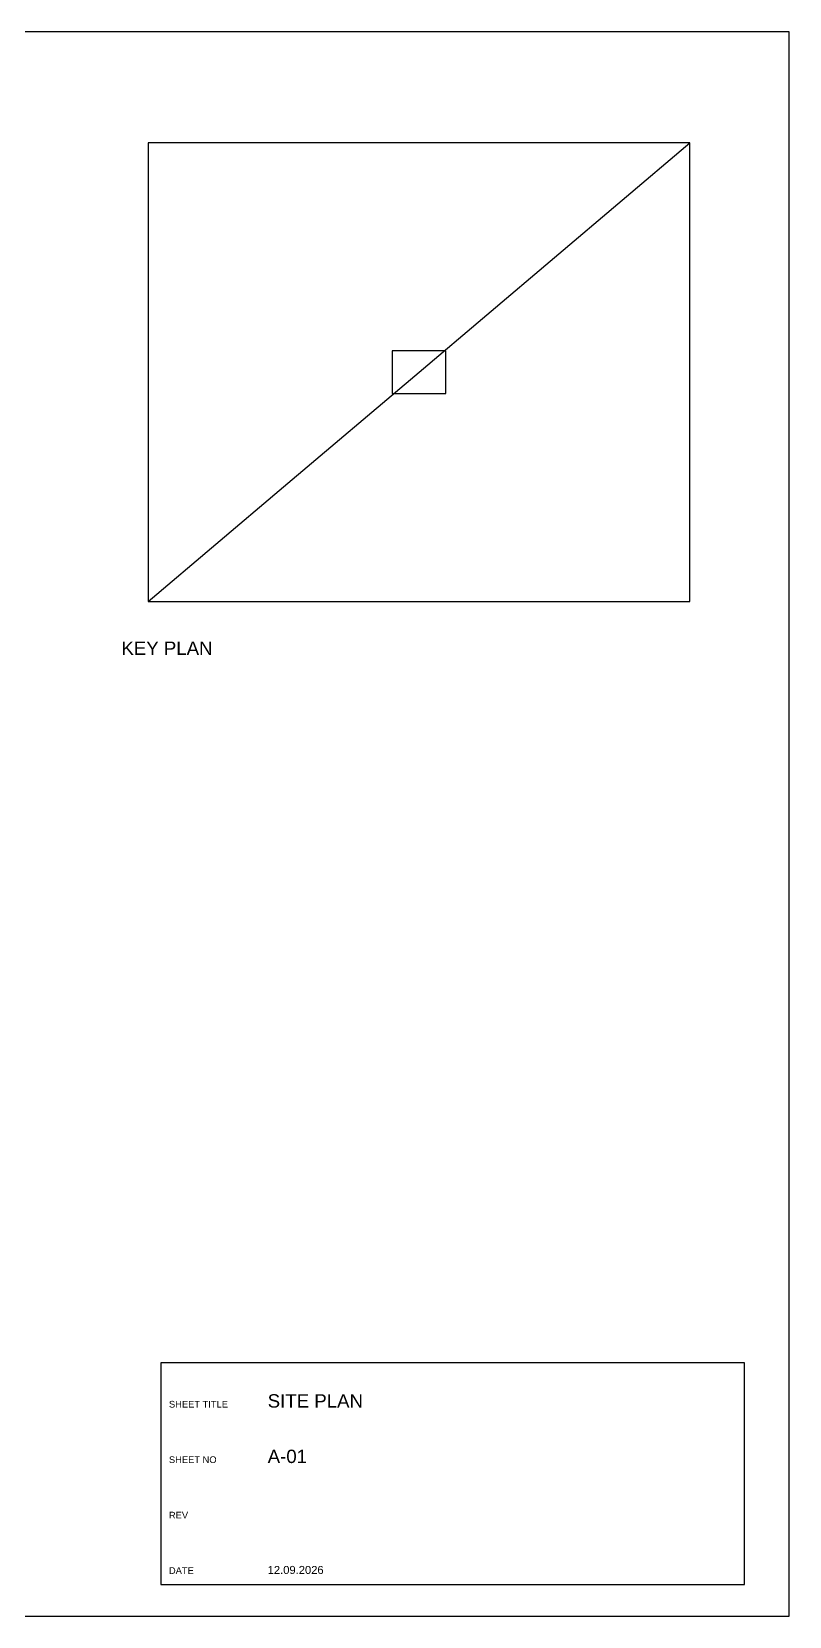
# Model space of a CAD drawing. Header units: millimetres. Extents: x 0 to 5841, y 0 to 594.
# Drawn here: x 557 to 841, y 0 to 594 of the extents above; entities that cross this region are included whole.
import ezdxf

# ---------------------------------------------------------------- set-up
doc = ezdxf.new("R2010")
doc.units = ezdxf.units.MM
for name, color, linetype in [('FRAME', 7, 'Continuous'), ('KEY', 7, 'Continuous'), ('TITLE', 7, 'Continuous'), ('TITLES', 7, 'Continuous')]:
    doc.layers.add(name, color=color, linetype=linetype)
doc.styles.add('Arial', font='arial.ttf')

msp = doc.modelspace()

# ---------------------------------------------------------------- linework, layer by layer
at = {"layer": 'FRAME'}
msp.add_lwpolyline([(0, 0), (841, 0), (841, 594), (0, 594)], close=True, dxfattribs=at)
at = {"layer": 'KEY'}
for p, q in [((753, 509.32), (803.77, 552.3)), ((702.23, 466.35), (753, 509.32)), ((651.47, 423.38), (702.23, 466.35)), ((600.7, 380.4), (651.47, 423.38))]:
    msp.add_line(p, q, dxfattribs=at)
for points in [[(600.7, 380.4), (803.77, 380.4), (803.77, 552.3), (600.7, 552.3)], [(692.23, 458.35), (712.23, 458.35), (712.23, 474.35), (692.23, 474.35)]]:
    msp.add_lwpolyline(points, close=True, dxfattribs=at)
at = {"layer": 'TITLE'}
for p, q in [((678.41, 95.04), (605.52, 95.04)), ((605.52, 95.04), (605.52, 53.46)), ((751.29, 95.04), (678.41, 95.04)), ((824.18, 95.04), (751.29, 95.04)), ((824.18, 53.46), (824.18, 95.04)), ((605.52, 53.46), (605.52, 11.88)), ((824.18, 11.88), (824.18, 53.46)), ((605.52, 11.88), (678.41, 11.88)), ((678.41, 11.88), (751.29, 11.88)), ((751.29, 11.88), (824.18, 11.88))]:
    msp.add_line(p, q, dxfattribs=at)

# ---------------------------------------------------------------- texts
at = {"layer": 'TITLE', "style": 'Arial'}
for s, height, p in [('SITE PLAN', 5, (645.52, 78.25)), ('SHEET TITLE', 2.5, (608.52, 78.25)), ('SHEET NO', 2.5, (608.52, 57.46)), ('A-01', 5, (645.52, 57.46)), ('REV', 2.5, (608.52, 36.67)), ('DATE', 2.5, (608.52, 15.88)), ('12.09.2026', 3, (645.52, 15.88))]:
    msp.add_text(s, height=height, dxfattribs=at).set_placement(p)
at = {"layer": 'TITLES', "style": 'Arial'}
msp.add_text('KEY PLAN', height=5, dxfattribs=at).set_placement((590.7, 360.4))

doc.saveas('drawing.dxf')
